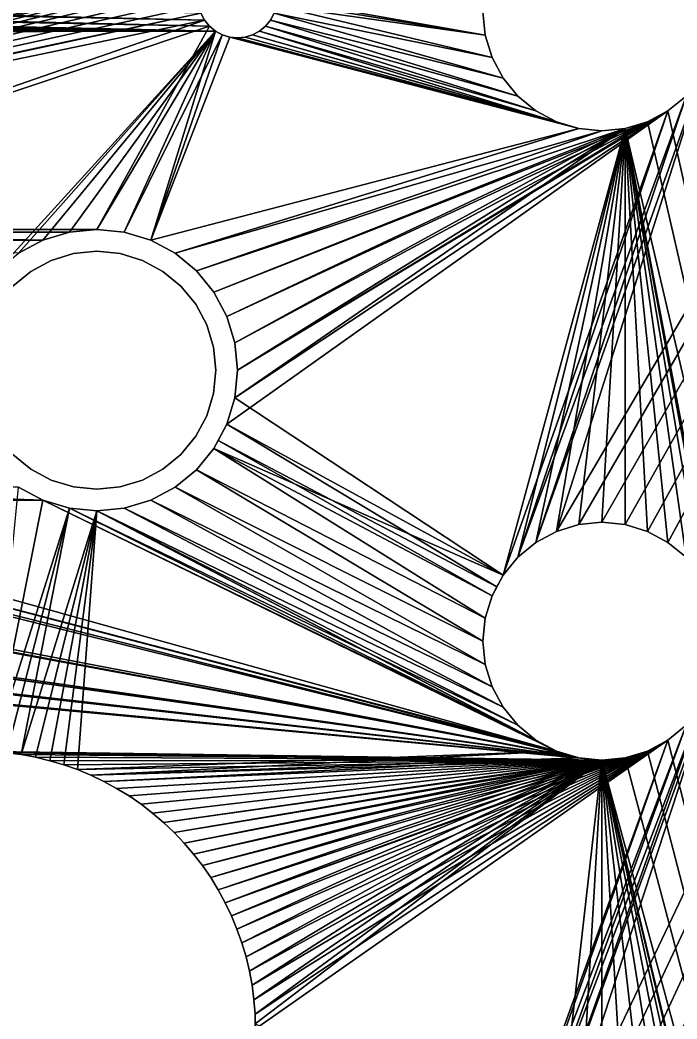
# Model space of a CAD drawing. Extents: x -0.1 to 0.1, y -0.1 to 0.1.
# Drawn here: x 0.04464 to 0.06121, y 0.01286 to 0.03806 of the extents above; entities that cross this region are included whole.
import ezdxf

# ---------------------------------------------------------------- set-up
doc = ezdxf.new("R2010")
doc.units = 0

msp = doc.modelspace()

# ---------------------------------------------------------------- linework, layer by layer
for points in [[(0.058165, 0.025163, -0.0005), (0.061808, 0.036599, -0.0005), (0.098219, 0.093353, -0.0005)], [(0.058728, 0.025333, -0.0005), (0.058165, 0.025163, -0.0005), (0.098219, 0.093353, -0.0005)], [(0.058165, 0.009288, -0.0005), (0.062085, 0.021243, -0.0005), (0.098219, 0.093353, -0.0005)], [(0.058728, 0.009458, -0.0005), (0.058165, 0.009288, -0.0005), (0.098219, 0.093353, -0.0005)], [(0.059313, 0.025391, -0.0005), (0.058728, 0.025333, -0.0005), (0.098219, 0.093353, -0.0005)], [(0.059313, 0.009516, -0.0005), (0.058728, 0.009458, -0.0005), (0.098219, 0.093353, -0.0005)], [(0.098219, 0.093353, -0.0005), (0.059899, -0.063567, -0.0005), (0.059313, -0.063509, -0.0005)], [(0.059899, 0.025333, -0.0005), (0.059313, 0.025391, -0.0005), (0.098219, 0.093353, -0.0005)], [(0.059899, 0.009458, -0.0005), (0.059313, 0.009516, -0.0005), (0.098219, 0.093353, -0.0005)], [(0.098219, 0.093353, -0.0005), (0.059313, -0.063509, -0.0005), (0.062256, -0.051219, -0.0005)], [(0.098219, 0.093353, -0.0005), (0.060461, -0.079612, -0.0005), (0.059899, -0.079442, -0.0005)], [(0.098219, 0.093353, -0.0005), (0.059899, -0.079442, -0.0005), (0.062256, -0.067094, -0.0005)], [(0.098219, 0.093353, -0.0005), (0.060461, -0.063737, -0.0005), (0.059899, -0.063567, -0.0005)], [(0.060461, 0.025163, -0.0005), (0.059899, 0.025333, -0.0005), (0.098219, 0.093353, -0.0005)], [(0.060461, 0.009288, -0.0005), (0.059899, 0.009458, -0.0005), (0.098219, 0.093353, -0.0005)], [(0.098219, 0.093353, -0.0005), (0.06098, -0.07989, -0.0005), (0.060461, -0.079612, -0.0005)], [(0.098219, 0.093353, -0.0005), (0.06098, -0.064015, -0.0005), (0.060461, -0.063737, -0.0005)], [(0.06098, 0.024885, -0.0005), (0.060461, 0.025163, -0.0005), (0.098219, 0.093353, -0.0005)], [(0.06098, 0.00901, -0.0005), (0.060461, 0.009288, -0.0005), (0.098219, 0.093353, -0.0005)], [(0.098219, 0.093353, -0.0005), (0.061435, -0.080263, -0.0005), (0.06098, -0.07989, -0.0005)], [(0.098219, 0.093353, -0.0005), (0.061435, -0.064388, -0.0005), (0.06098, -0.064015, -0.0005)], [(0.061435, 0.024512, -0.0005), (0.06098, 0.024885, -0.0005), (0.098219, 0.093353, -0.0005)], [(0.061435, 0.008637, -0.0005), (0.06098, 0.00901, -0.0005), (0.098219, 0.093353, -0.0005)], [(0.091502, -0.099766, 0.0005), (0.061435, 0.06472, 0.0005), (0.06098, 0.064346, 0.0005)], [(0.091502, -0.099766, 0.0005), (0.06098, 0.064346, 0.0005), (0.060461, 0.064069, 0.0005)], [(0.091502, -0.099766, 0.0005), (0.060461, 0.064069, 0.0005), (0.059899, 0.063899, 0.0005)], [(0.091502, -0.099766, 0.0005), (0.059899, 0.063899, 0.0005), (0.062256, 0.051551, 0.0005)], [(0.091502, -0.099766, 0.0005), (0.061435, 0.048845, 0.0005), (0.06098, 0.048471, 0.0005)], [(0.091502, -0.099766, 0.0005), (0.06098, 0.048471, 0.0005), (0.060461, 0.048194, 0.0005)], [(0.091502, -0.099766, 0.0005), (0.060461, 0.048194, 0.0005), (0.062256, 0.038851, 0.0005)], [(0.003572, 0.039447, -0.0005), (0.051075, 0.041616, -0.0005), (0.020669, 0.032117, -0.0005)], [(0.051075, 0.041616, -0.0005), (0.021232, 0.032288, -0.0005), (0.020669, 0.032117, -0.0005)], [(0.051075, 0.041616, -0.0005), (0.049928, 0.039597, -0.0005), (0.021232, 0.032288, -0.0005)], [(0.049928, 0.039597, -0.0005), (0.04974, 0.03954, -0.0005), (0.021232, 0.032288, -0.0005)], [(0.04974, 0.03954, -0.0005), (0.049567, 0.039447, -0.0005), (0.021232, 0.032288, -0.0005)], [(0.049567, 0.039447, -0.0005), (0.049416, 0.039323, -0.0005), (0.021232, 0.032288, -0.0005)], [(0.049416, 0.039323, -0.0005), (0.049291, 0.039171, -0.0005), (0.021232, 0.032288, -0.0005)], [(0.049291, 0.03806, 0.0005), (0.049199, 0.038233, 0.0005), (0.003848, 0.039171, 0.0005)], [(0.049291, 0.03806, 0.0005), (0.003848, 0.039171, 0.0005), (0.00394, 0.038999, 0.0005)], [(0.049291, 0.039171, -0.0005), (0.049199, 0.038999, -0.0005), (0.021232, 0.032288, -0.0005)], [(0.049416, 0.037909, 0.0005), (0.049291, 0.03806, 0.0005), (0.00394, 0.038999, 0.0005)], [(0.049416, 0.037909, 0.0005), (0.00394, 0.038999, 0.0005), (0.003997, 0.038811, 0.0005)], [(0.049199, 0.038999, -0.0005), (0.049142, 0.038811, -0.0005), (0.021232, 0.032288, -0.0005)], [(0.049567, 0.037784, 0.0005), (0.049416, 0.037909, 0.0005), (0.003997, 0.038811, 0.0005)], [(0.049567, 0.037784, 0.0005), (0.003997, 0.038811, 0.0005), (0.004017, 0.038616, 0.0005)], [(0.049567, 0.037784, 0.0005), (0.004017, 0.038616, 0.0005), (0.003997, 0.038421, 0.0005)], [(0.049142, 0.038811, -0.0005), (0.049123, 0.038616, -0.0005), (0.021232, 0.032288, -0.0005)], [(0.049123, 0.038616, -0.0005), (0.049142, 0.038421, -0.0005), (0.021232, 0.032288, -0.0005)], [(0.056371, 0.037681, 0.0005), (0.051123, 0.038616, 0.0005), (0.051103, 0.038421, 0.0005)], [(0.056371, 0.037681, 0.0005), (0.056313, 0.038266, 0.0005), (0.051123, 0.038616, 0.0005)], [(0.049567, 0.037784, 0.0005), (0.003997, 0.038421, 0.0005), (0.00394, 0.038233, 0.0005)], [(0.049142, 0.038421, -0.0005), (0.049199, 0.038233, -0.0005), (0.021232, 0.032288, -0.0005)], [(0.056542, 0.037118, 0.0005), (0.051103, 0.038421, 0.0005), (0.051046, 0.038233, 0.0005)], [(0.051046, 0.038233, -0.0005), (0.051103, 0.038421, -0.0005), (0.056542, 0.037118, -0.0005)], [(0.051103, 0.038421, -0.0005), (0.051114, 0.038532, -0.0005), (0.056371, 0.037681, -0.0005)], [(0.056542, 0.037118, 0.0005), (0.056371, 0.037681, 0.0005), (0.051103, 0.038421, 0.0005)], [(0.051103, 0.038421, -0.0005), (0.056371, 0.037681, -0.0005), (0.056542, 0.037118, -0.0005)], [(0.051114, 0.038532, -0.0005), (0.056313, 0.038266, -0.0005), (0.056371, 0.037681, -0.0005)], [(0.049567, 0.037784, 0.0005), (0.003848, 0.03806, 0.0005), (0.003724, 0.037909, 0.0005)], [(0.049567, 0.037784, 0.0005), (0.00394, 0.038233, 0.0005), (0.003848, 0.03806, 0.0005)], [(0.049199, 0.038233, -0.0005), (0.021817, 0.032345, -0.0005), (0.021232, 0.032288, -0.0005)], [(0.049199, 0.038233, -0.0005), (0.049291, 0.03806, -0.0005), (0.021817, 0.032345, -0.0005)], [(0.049291, 0.03806, -0.0005), (0.034075, 0.032778, -0.0005), (0.021817, 0.032345, -0.0005)], [(0.049291, 0.03806, -0.0005), (0.049416, 0.037909, -0.0005), (0.034075, 0.032778, -0.0005)], [(0.049199, 0.038233, -0.0005), (0.049199, 0.038233, 0.0005), (0.049291, 0.03806, 0.0005)], [(0.049199, 0.038233, -0.0005), (0.049291, 0.03806, 0.0005), (0.049291, 0.03806, -0.0005)], [(0.049291, 0.03806, -0.0005), (0.049291, 0.03806, 0.0005), (0.049416, 0.037909, 0.0005)], [(0.049291, 0.03806, -0.0005), (0.049416, 0.037909, 0.0005), (0.049416, 0.037909, -0.0005)], [(0.057192, 0.036145, 0.0005), (0.050954, 0.03806, 0.0005), (0.05083, 0.037909, 0.0005)], [(0.05083, 0.037909, -0.0005), (0.050954, 0.03806, -0.0005), (0.057192, 0.036145, -0.0005)], [(0.05083, 0.037909, 0.0005), (0.050954, 0.03806, 0.0005), (0.050954, 0.03806, -0.0005)], [(0.05083, 0.037909, 0.0005), (0.050954, 0.03806, -0.0005), (0.05083, 0.037909, -0.0005)], [(0.056819, 0.036599, 0.0005), (0.051046, 0.038233, 0.0005), (0.050954, 0.03806, 0.0005)], [(0.050954, 0.03806, -0.0005), (0.051046, 0.038233, -0.0005), (0.056819, 0.036599, -0.0005)], [(0.050954, 0.03806, 0.0005), (0.051046, 0.038233, 0.0005), (0.051046, 0.038233, -0.0005)], [(0.050954, 0.03806, 0.0005), (0.051046, 0.038233, -0.0005), (0.050954, 0.03806, -0.0005)], [(0.057192, 0.036145, 0.0005), (0.056819, 0.036599, 0.0005), (0.050954, 0.03806, 0.0005)], [(0.050954, 0.03806, -0.0005), (0.056819, 0.036599, -0.0005), (0.057192, 0.036145, -0.0005)], [(0.056819, 0.036599, 0.0005), (0.056542, 0.037118, 0.0005), (0.051046, 0.038233, 0.0005)], [(0.051046, 0.038233, -0.0005), (0.056542, 0.037118, -0.0005), (0.056819, 0.036599, -0.0005)], [(0.056313, 0.038266, -0.0005), (0.056313, 0.038266, 0.0005), (0.056371, 0.037681, 0.0005)], [(0.056313, 0.038266, -0.0005), (0.056371, 0.037681, 0.0005), (0.056371, 0.037681, -0.0005)], [(0.049567, 0.037784, 0.0005), (0.003724, 0.037909, 0.0005), (0.003572, 0.037784, 0.0005)], [(0.049416, 0.037909, -0.0005), (0.046575, 0.032778, -0.0005), (0.034075, 0.032778, -0.0005)], [(0.049416, 0.037909, -0.0005), (0.049567, 0.037784, -0.0005), (0.046575, 0.032778, -0.0005)], [(0.049416, 0.037909, 0.0005), (0.049567, 0.037784, 0.0005), (0.049567, 0.037784, -0.0005)], [(0.049416, 0.037909, 0.0005), (0.049567, 0.037784, -0.0005), (0.049416, 0.037909, -0.0005)], [(0.057647, 0.035771, 0.0005), (0.05083, 0.037909, 0.0005), (0.050678, 0.037784, 0.0005)], [(0.050678, 0.037784, -0.0005), (0.05083, 0.037909, -0.0005), (0.057647, 0.035771, -0.0005)], [(0.050678, 0.037784, 0.0005), (0.05083, 0.037909, 0.0005), (0.05083, 0.037909, -0.0005)], [(0.050678, 0.037784, 0.0005), (0.05083, 0.037909, -0.0005), (0.050678, 0.037784, -0.0005)], [(0.057647, 0.035771, 0.0005), (0.057192, 0.036145, 0.0005), (0.05083, 0.037909, 0.0005)], [(0.05083, 0.037909, -0.0005), (0.057192, 0.036145, -0.0005), (0.057647, 0.035771, -0.0005)], [(0.049567, 0.037784, 0.0005), (0.003572, 0.037784, 0.0005), (0.003399, 0.037692, 0.0005)], [(0.044065, 0.031738, 0.0005), (0.049567, 0.037784, 0.0005), (0.003399, 0.037692, 0.0005)], [(0.044065, 0.031738, 0.0005), (0.044603, 0.032179, 0.0005), (0.049567, 0.037784, 0.0005)], [(0.044603, 0.032179, 0.0005), (0.045217, 0.032507, 0.0005), (0.049567, 0.037784, 0.0005)], [(0.045217, 0.032507, 0.0005), (0.045883, 0.032709, 0.0005), (0.049567, 0.037784, 0.0005)], [(0.045883, 0.032709, 0.0005), (0.046575, 0.032778, 0.0005), (0.049567, 0.037784, 0.0005)], [(0.046575, 0.032778, 0.0005), (0.047268, 0.032709, 0.0005), (0.049567, 0.037784, 0.0005)], [(0.049567, 0.037784, -0.0005), (0.047268, 0.032709, -0.0005), (0.046575, 0.032778, -0.0005)], [(0.047268, 0.032709, 0.0005), (0.047934, 0.032507, 0.0005), (0.049567, 0.037784, 0.0005)], [(0.049567, 0.037784, -0.0005), (0.04974, 0.037692, -0.0005), (0.047268, 0.032709, -0.0005)], [(0.04974, 0.037692, -0.0005), (0.047934, 0.032507, -0.0005), (0.047268, 0.032709, -0.0005)], [(0.047934, 0.032507, 0.0005), (0.04974, 0.037692, 0.0005), (0.049567, 0.037784, 0.0005)], [(0.049928, 0.037635, 0.0005), (0.04974, 0.037692, 0.0005), (0.047934, 0.032507, 0.0005)], [(0.047934, 0.032507, -0.0005), (0.04974, 0.037692, -0.0005), (0.049928, 0.037635, -0.0005)], [(0.058728, 0.035324, 0.0005), (0.049928, 0.037635, 0.0005), (0.047934, 0.032507, 0.0005)], [(0.047934, 0.032507, -0.0005), (0.049928, 0.037635, -0.0005), (0.058728, 0.035324, -0.0005)], [(0.049567, 0.037784, 0.0005), (0.04974, 0.037692, 0.0005), (0.04974, 0.037692, -0.0005)], [(0.049567, 0.037784, 0.0005), (0.04974, 0.037692, -0.0005), (0.049567, 0.037784, -0.0005)], [(0.04974, 0.037692, 0.0005), (0.049928, 0.037635, 0.0005), (0.049928, 0.037635, -0.0005)], [(0.04974, 0.037692, 0.0005), (0.049928, 0.037635, -0.0005), (0.04974, 0.037692, -0.0005)], [(0.058728, 0.035324, 0.0005), (0.050123, 0.037616, 0.0005), (0.049928, 0.037635, 0.0005)], [(0.049928, 0.037635, -0.0005), (0.050123, 0.037616, -0.0005), (0.058728, 0.035324, -0.0005)], [(0.049928, 0.037635, 0.0005), (0.050123, 0.037616, 0.0005), (0.050123, 0.037616, -0.0005)], [(0.049928, 0.037635, 0.0005), (0.050123, 0.037616, -0.0005), (0.049928, 0.037635, -0.0005)], [(0.058728, 0.035324, 0.0005), (0.050318, 0.037635, 0.0005), (0.050123, 0.037616, 0.0005)], [(0.050123, 0.037616, -0.0005), (0.050318, 0.037635, -0.0005), (0.058728, 0.035324, -0.0005)], [(0.050123, 0.037616, 0.0005), (0.050318, 0.037635, 0.0005), (0.050318, 0.037635, -0.0005)], [(0.050123, 0.037616, 0.0005), (0.050318, 0.037635, -0.0005), (0.050123, 0.037616, -0.0005)], [(0.058728, 0.035324, 0.0005), (0.050505, 0.037692, 0.0005), (0.050318, 0.037635, 0.0005)], [(0.050318, 0.037635, -0.0005), (0.050505, 0.037692, -0.0005), (0.058728, 0.035324, -0.0005)], [(0.050318, 0.037635, 0.0005), (0.050505, 0.037692, 0.0005), (0.050505, 0.037692, -0.0005)], [(0.050318, 0.037635, 0.0005), (0.050505, 0.037692, -0.0005), (0.050318, 0.037635, -0.0005)], [(0.058165, 0.035494, 0.0005), (0.050678, 0.037784, 0.0005), (0.050505, 0.037692, 0.0005)], [(0.050505, 0.037692, -0.0005), (0.050678, 0.037784, -0.0005), (0.058165, 0.035494, -0.0005)], [(0.050505, 0.037692, 0.0005), (0.050678, 0.037784, 0.0005), (0.050678, 0.037784, -0.0005)], [(0.050505, 0.037692, 0.0005), (0.050678, 0.037784, -0.0005), (0.050505, 0.037692, -0.0005)], [(0.058728, 0.035324, 0.0005), (0.058165, 0.035494, 0.0005), (0.050505, 0.037692, 0.0005)], [(0.050505, 0.037692, -0.0005), (0.058165, 0.035494, -0.0005), (0.058728, 0.035324, -0.0005)], [(0.058165, 0.035494, 0.0005), (0.057647, 0.035771, 0.0005), (0.050678, 0.037784, 0.0005)], [(0.050678, 0.037784, -0.0005), (0.057647, 0.035771, -0.0005), (0.058165, 0.035494, -0.0005)], [(0.056371, 0.037681, -0.0005), (0.056371, 0.037681, 0.0005), (0.056542, 0.037118, 0.0005)], [(0.056371, 0.037681, -0.0005), (0.056542, 0.037118, 0.0005), (0.056542, 0.037118, -0.0005)], [(0.056542, 0.037118, -0.0005), (0.056542, 0.037118, 0.0005), (0.056819, 0.036599, 0.0005)], [(0.056542, 0.037118, -0.0005), (0.056819, 0.036599, 0.0005), (0.056819, 0.036599, -0.0005)], [(0.056819, 0.036599, -0.0005), (0.056819, 0.036599, 0.0005), (0.057192, 0.036145, 0.0005)], [(0.056819, 0.036599, -0.0005), (0.057192, 0.036145, 0.0005), (0.057192, 0.036145, -0.0005)], [(0.057647, 0.024885, -0.0005), (0.061435, 0.036145, -0.0005), (0.061808, 0.036599, -0.0005)], [(0.058165, 0.025163, -0.0005), (0.057647, 0.024885, -0.0005), (0.061808, 0.036599, -0.0005)], [(0.057192, 0.024512, -0.0005), (0.06098, 0.035771, -0.0005), (0.061435, 0.036145, -0.0005)], [(0.057647, 0.024885, -0.0005), (0.057192, 0.024512, -0.0005), (0.061435, 0.036145, -0.0005)], [(0.057192, 0.036145, 0.0005), (0.057647, 0.035771, 0.0005), (0.057647, 0.035771, -0.0005)], [(0.057192, 0.036145, 0.0005), (0.057647, 0.035771, -0.0005), (0.057192, 0.036145, -0.0005)], [(0.091502, -0.099766, 0.0005), (0.061435, 0.036145, 0.0005), (0.06098, 0.035771, 0.0005)], [(0.06098, 0.035771, 0.0005), (0.061435, 0.036145, 0.0005), (0.061435, 0.036145, -0.0005)], [(0.06098, 0.035771, 0.0005), (0.061435, 0.036145, -0.0005), (0.06098, 0.035771, -0.0005)], [(0.049855, 0.027869, -0.0005), (0.050057, 0.028535, -0.0005), (0.06098, 0.035771, -0.0005)], [(0.056819, 0.024058, -0.0005), (0.049855, 0.027869, -0.0005), (0.06098, 0.035771, -0.0005)], [(0.050057, 0.028535, -0.0005), (0.050125, 0.029228, -0.0005), (0.06098, 0.035771, -0.0005)], [(0.050125, 0.029228, -0.0005), (0.060461, 0.035494, -0.0005), (0.06098, 0.035771, -0.0005)], [(0.057192, 0.024512, -0.0005), (0.056819, 0.024058, -0.0005), (0.06098, 0.035771, -0.0005)], [(0.057647, 0.035771, 0.0005), (0.058165, 0.035494, 0.0005), (0.058165, 0.035494, -0.0005)], [(0.057647, 0.035771, 0.0005), (0.058165, 0.035494, -0.0005), (0.057647, 0.035771, -0.0005)], [(0.091502, -0.099766, 0.0005), (0.06098, 0.035771, 0.0005), (0.060461, 0.035494, 0.0005)], [(0.060461, 0.035494, 0.0005), (0.06098, 0.035771, 0.0005), (0.06098, 0.035771, -0.0005)], [(0.060461, 0.035494, 0.0005), (0.06098, 0.035771, -0.0005), (0.060461, 0.035494, -0.0005)], [(0.058728, 0.035324, 0.0005), (0.047934, 0.032507, 0.0005), (0.048548, 0.032179, 0.0005)], [(0.048548, 0.032179, -0.0005), (0.047934, 0.032507, -0.0005), (0.058728, 0.035324, -0.0005)], [(0.059313, 0.035266, 0.0005), (0.058728, 0.035324, 0.0005), (0.048548, 0.032179, 0.0005)], [(0.048548, 0.032179, -0.0005), (0.058728, 0.035324, -0.0005), (0.059313, 0.035266, -0.0005)], [(0.059899, 0.035324, 0.0005), (0.059313, 0.035266, 0.0005), (0.049086, 0.031738, 0.0005)], [(0.059899, 0.035324, 0.0005), (0.049086, 0.031738, 0.0005), (0.049527, 0.0312, 0.0005)], [(0.049086, 0.031738, -0.0005), (0.059313, 0.035266, -0.0005), (0.059899, 0.035324, -0.0005)], [(0.049527, 0.0312, -0.0005), (0.049086, 0.031738, -0.0005), (0.059899, 0.035324, -0.0005)], [(0.049527, 0.0312, -0.0005), (0.059899, 0.035324, -0.0005), (0.060461, 0.035494, -0.0005)], [(0.049855, 0.030586, -0.0005), (0.049527, 0.0312, -0.0005), (0.060461, 0.035494, -0.0005)], [(0.059899, 0.035324, 0.0005), (0.049527, 0.0312, 0.0005), (0.049855, 0.030586, 0.0005)], [(0.050057, 0.02992, -0.0005), (0.049855, 0.030586, -0.0005), (0.060461, 0.035494, -0.0005)], [(0.059899, 0.035324, 0.0005), (0.049855, 0.030586, 0.0005), (0.050057, 0.02992, 0.0005)], [(0.050125, 0.029228, -0.0005), (0.050057, 0.02992, -0.0005), (0.060461, 0.035494, -0.0005)], [(0.059899, 0.035324, 0.0005), (0.050057, 0.02992, 0.0005), (0.050125, 0.029228, 0.0005)], [(0.059899, 0.035324, 0.0005), (0.050125, 0.029228, 0.0005), (0.050057, 0.028535, 0.0005)], [(0.059899, 0.035324, 0.0005), (0.050057, 0.028535, 0.0005), (0.056819, 0.024058, 0.0005)], [(0.059899, 0.035324, 0.0005), (0.056819, 0.024058, 0.0005), (0.057192, 0.024512, 0.0005)], [(0.059899, 0.035324, 0.0005), (0.057192, 0.024512, 0.0005), (0.057647, 0.024885, 0.0005)], [(0.059899, 0.035324, 0.0005), (0.057647, 0.024885, 0.0005), (0.058165, 0.025163, 0.0005)], [(0.058165, 0.035494, 0.0005), (0.058728, 0.035324, 0.0005), (0.058728, 0.035324, -0.0005)], [(0.058165, 0.035494, 0.0005), (0.058728, 0.035324, -0.0005), (0.058165, 0.035494, -0.0005)], [(0.059899, 0.035324, 0.0005), (0.058165, 0.025163, 0.0005), (0.058728, 0.025333, 0.0005)], [(0.059899, 0.035324, 0.0005), (0.058728, 0.025333, 0.0005), (0.059313, 0.025391, 0.0005)], [(0.058728, 0.035324, 0.0005), (0.059313, 0.035266, 0.0005), (0.059313, 0.035266, -0.0005)], [(0.058728, 0.035324, 0.0005), (0.059313, 0.035266, -0.0005), (0.058728, 0.035324, -0.0005)], [(0.059899, 0.035324, 0.0005), (0.059313, 0.025391, 0.0005), (0.059899, 0.025333, 0.0005)], [(0.059313, 0.035266, 0.0005), (0.059899, 0.035324, 0.0005), (0.059899, 0.035324, -0.0005)], [(0.059313, 0.035266, 0.0005), (0.059899, 0.035324, -0.0005), (0.059313, 0.035266, -0.0005)], [(0.091502, -0.099766, 0.0005), (0.060461, 0.035494, 0.0005), (0.059899, 0.035324, 0.0005)], [(0.059899, 0.035324, 0.0005), (0.060461, 0.035494, 0.0005), (0.060461, 0.035494, -0.0005)], [(0.059899, 0.035324, 0.0005), (0.060461, 0.035494, -0.0005), (0.059899, 0.035324, -0.0005)], [(0.059899, 0.035324, 0.0005), (0.059899, 0.025333, 0.0005), (0.060461, 0.025163, 0.0005)], [(0.059899, 0.035324, 0.0005), (0.060461, 0.025163, 0.0005), (0.06098, 0.024885, 0.0005)], [(0.059899, 0.035324, 0.0005), (0.06098, 0.024885, 0.0005), (0.061435, 0.024512, 0.0005)], [(0.059899, 0.035324, 0.0005), (0.061435, 0.024512, 0.0005), (0.061808, 0.024058, 0.0005)], [(0.059899, 0.035324, 0.0005), (0.061808, 0.024058, 0.0005), (0.062085, 0.023539, 0.0005)], [(0.059899, 0.035324, 0.0005), (0.062085, 0.023539, 0.0005), (0.062256, 0.022976, 0.0005)], [(0.091502, -0.099766, 0.0005), (0.059899, 0.035324, 0.0005), (0.062256, 0.022976, 0.0005)], [(0.059313, 0.035266, 0.0005), (0.048548, 0.032179, 0.0005), (0.049086, 0.031738, 0.0005)], [(0.049086, 0.031738, -0.0005), (0.048548, 0.032179, -0.0005), (0.059313, 0.035266, -0.0005)], [(0.045883, 0.032709, -0.0005), (0.034768, 0.032709, -0.0005), (0.034075, 0.032778, -0.0005)], [(0.046575, 0.032778, -0.0005), (0.045883, 0.032709, -0.0005), (0.034075, 0.032778, -0.0005)], [(0.046575, 0.032778, -0.0005), (0.046575, 0.032778, 0.0005), (0.045883, 0.032709, 0.0005)], [(0.046575, 0.032778, -0.0005), (0.045883, 0.032709, 0.0005), (0.045883, 0.032709, -0.0005)], [(0.047268, 0.032709, -0.0005), (0.047268, 0.032709, 0.0005), (0.046575, 0.032778, 0.0005)], [(0.047268, 0.032709, -0.0005), (0.046575, 0.032778, 0.0005), (0.046575, 0.032778, -0.0005)], [(0.045217, 0.032507, -0.0005), (0.035434, 0.032507, -0.0005), (0.034768, 0.032709, -0.0005)], [(0.045883, 0.032709, -0.0005), (0.045217, 0.032507, -0.0005), (0.034768, 0.032709, -0.0005)], [(0.045883, 0.032709, -0.0005), (0.045883, 0.032709, 0.0005), (0.045217, 0.032507, 0.0005)], [(0.045883, 0.032709, -0.0005), (0.045217, 0.032507, 0.0005), (0.045217, 0.032507, -0.0005)], [(0.047934, 0.032507, -0.0005), (0.047934, 0.032507, 0.0005), (0.047268, 0.032709, 0.0005)], [(0.047934, 0.032507, -0.0005), (0.047268, 0.032709, 0.0005), (0.047268, 0.032709, -0.0005)], [(0.045217, 0.032507, -0.0005), (0.044603, 0.032179, -0.0005), (0.035434, 0.032507, -0.0005)], [(0.045217, 0.032507, -0.0005), (0.045217, 0.032507, 0.0005), (0.044603, 0.032179, 0.0005)], [(0.045217, 0.032507, -0.0005), (0.044603, 0.032179, 0.0005), (0.044603, 0.032179, -0.0005)], [(0.048548, 0.032179, -0.0005), (0.048548, 0.032179, 0.0005), (0.047934, 0.032507, 0.0005)], [(0.048548, 0.032179, -0.0005), (0.047934, 0.032507, 0.0005), (0.047934, 0.032507, -0.0005)], [(0.04599, 0.03217, -0.0005), (0.04599, 0.03217, 0.0005), (0.045427, 0.031999, 0.0005)], [(0.04599, 0.03217, -0.0005), (0.045427, 0.031999, 0.0005), (0.045427, 0.031999, -0.0005)], [(0.046575, 0.032228, -0.0005), (0.046575, 0.032228, 0.0005), (0.04599, 0.03217, 0.0005)], [(0.046575, 0.032228, -0.0005), (0.04599, 0.03217, 0.0005), (0.04599, 0.03217, -0.0005)], [(0.047161, 0.03217, -0.0005), (0.047161, 0.03217, 0.0005), (0.046575, 0.032228, 0.0005)], [(0.047161, 0.03217, -0.0005), (0.046575, 0.032228, 0.0005), (0.046575, 0.032228, -0.0005)], [(0.047723, 0.031999, -0.0005), (0.047723, 0.031999, 0.0005), (0.047161, 0.03217, 0.0005)], [(0.047723, 0.031999, -0.0005), (0.047161, 0.03217, 0.0005), (0.047161, 0.03217, -0.0005)], [(0.049086, 0.031738, -0.0005), (0.049086, 0.031738, 0.0005), (0.048548, 0.032179, 0.0005)], [(0.049086, 0.031738, -0.0005), (0.048548, 0.032179, 0.0005), (0.048548, 0.032179, -0.0005)], [(0.045427, 0.031999, -0.0005), (0.045427, 0.031999, 0.0005), (0.044909, 0.031722, 0.0005)], [(0.045427, 0.031999, -0.0005), (0.044909, 0.031722, 0.0005), (0.044909, 0.031722, -0.0005)], [(0.048242, 0.031722, -0.0005), (0.048242, 0.031722, 0.0005), (0.047723, 0.031999, 0.0005)], [(0.048242, 0.031722, -0.0005), (0.047723, 0.031999, 0.0005), (0.047723, 0.031999, -0.0005)], [(0.044909, 0.031722, -0.0005), (0.044909, 0.031722, 0.0005), (0.044454, 0.031349, 0.0005)], [(0.044909, 0.031722, -0.0005), (0.044454, 0.031349, 0.0005), (0.044454, 0.031349, -0.0005)], [(0.048697, 0.031349, -0.0005), (0.048697, 0.031349, 0.0005), (0.048242, 0.031722, 0.0005)], [(0.048697, 0.031349, -0.0005), (0.048242, 0.031722, 0.0005), (0.048242, 0.031722, -0.0005)], [(0.049527, 0.0312, 0.0005), (0.049086, 0.031738, 0.0005), (0.049086, 0.031738, -0.0005)], [(0.049527, 0.0312, 0.0005), (0.049086, 0.031738, -0.0005), (0.049527, 0.0312, -0.0005)], [(0.04907, 0.030894, 0.0005), (0.048697, 0.031349, 0.0005), (0.048697, 0.031349, -0.0005)], [(0.04907, 0.030894, 0.0005), (0.048697, 0.031349, -0.0005), (0.04907, 0.030894, -0.0005)], [(0.049855, 0.030586, 0.0005), (0.049527, 0.0312, 0.0005), (0.049527, 0.0312, -0.0005)], [(0.049855, 0.030586, 0.0005), (0.049527, 0.0312, -0.0005), (0.049855, 0.030586, -0.0005)], [(0.049347, 0.030376, 0.0005), (0.04907, 0.030894, 0.0005), (0.04907, 0.030894, -0.0005)], [(0.049347, 0.030376, 0.0005), (0.04907, 0.030894, -0.0005), (0.049347, 0.030376, -0.0005)], [(0.050057, 0.02992, 0.0005), (0.049855, 0.030586, 0.0005), (0.049855, 0.030586, -0.0005)], [(0.050057, 0.02992, 0.0005), (0.049855, 0.030586, -0.0005), (0.050057, 0.02992, -0.0005)], [(0.049518, 0.029813, 0.0005), (0.049347, 0.030376, 0.0005), (0.049347, 0.030376, -0.0005)], [(0.049518, 0.029813, 0.0005), (0.049347, 0.030376, -0.0005), (0.049518, 0.029813, -0.0005)], [(0.049575, 0.029228, 0.0005), (0.049518, 0.029813, 0.0005), (0.049518, 0.029813, -0.0005)], [(0.049575, 0.029228, 0.0005), (0.049518, 0.029813, -0.0005), (0.049575, 0.029228, -0.0005)], [(0.050125, 0.029228, 0.0005), (0.050057, 0.02992, 0.0005), (0.050057, 0.02992, -0.0005)], [(0.050125, 0.029228, 0.0005), (0.050057, 0.02992, -0.0005), (0.050125, 0.029228, -0.0005)], [(0.049518, 0.028642, 0.0005), (0.049575, 0.029228, 0.0005), (0.049575, 0.029228, -0.0005)], [(0.049518, 0.028642, 0.0005), (0.049575, 0.029228, -0.0005), (0.049518, 0.028642, -0.0005)], [(0.050057, 0.028535, 0.0005), (0.050125, 0.029228, 0.0005), (0.050125, 0.029228, -0.0005)], [(0.050057, 0.028535, 0.0005), (0.050125, 0.029228, -0.0005), (0.050057, 0.028535, -0.0005)], [(0.049347, 0.028079, 0.0005), (0.049518, 0.028642, 0.0005), (0.049518, 0.028642, -0.0005)], [(0.049347, 0.028079, 0.0005), (0.049518, 0.028642, -0.0005), (0.049347, 0.028079, -0.0005)], [(0.050057, 0.028535, 0.0005), (0.049855, 0.027869, 0.0005), (0.056819, 0.024058, 0.0005)], [(0.049855, 0.027869, 0.0005), (0.050057, 0.028535, 0.0005), (0.050057, 0.028535, -0.0005)], [(0.049855, 0.027869, 0.0005), (0.050057, 0.028535, -0.0005), (0.049855, 0.027869, -0.0005)], [(0.04907, 0.027561, 0.0005), (0.049347, 0.028079, 0.0005), (0.049347, 0.028079, -0.0005)], [(0.04907, 0.027561, 0.0005), (0.049347, 0.028079, -0.0005), (0.04907, 0.027561, -0.0005)], [(0.056819, 0.024058, 0.0005), (0.049855, 0.027869, 0.0005), (0.049527, 0.027255, 0.0005)], [(0.049527, 0.027255, -0.0005), (0.049527, 0.027255, 0.0005), (0.049855, 0.027869, 0.0005)], [(0.049855, 0.027869, 0.0005), (0.049632, 0.027452, -0.0005), (0.049527, 0.027255, -0.0005)], [(0.056663, 0.023766, -0.0005), (0.049632, 0.027452, -0.0005), (0.049855, 0.027869, -0.0005)], [(0.049855, 0.027869, 0.0005), (0.049855, 0.027869, -0.0005), (0.049632, 0.027452, -0.0005)], [(0.056819, 0.024058, -0.0005), (0.056663, 0.023766, -0.0005), (0.049855, 0.027869, -0.0005)], [(0.048697, 0.027106, 0.0005), (0.04907, 0.027561, 0.0005), (0.04907, 0.027561, -0.0005)], [(0.048697, 0.027106, 0.0005), (0.04907, 0.027561, -0.0005), (0.048697, 0.027106, -0.0005)], [(0.056371, 0.022976, 0.0005), (0.049527, 0.027255, 0.0005), (0.049086, 0.026717, 0.0005)], [(0.049086, 0.026717, -0.0005), (0.049527, 0.027255, -0.0005), (0.056371, 0.022976, -0.0005)], [(0.049086, 0.026717, 0.0005), (0.049527, 0.027255, 0.0005), (0.049527, 0.027255, -0.0005)], [(0.049086, 0.026717, 0.0005), (0.049527, 0.027255, -0.0005), (0.049086, 0.026717, -0.0005)], [(0.049632, 0.027452, -0.0005), (0.056542, 0.023539, -0.0005), (0.049527, 0.027255, -0.0005)], [(0.056371, 0.022976, 0.0005), (0.056542, 0.023539, 0.0005), (0.049527, 0.027255, 0.0005)], [(0.056819, 0.024058, 0.0005), (0.049527, 0.027255, 0.0005), (0.056542, 0.023539, 0.0005)], [(0.049527, 0.027255, -0.0005), (0.056542, 0.023539, -0.0005), (0.056371, 0.022976, -0.0005)], [(0.049632, 0.027452, -0.0005), (0.056663, 0.023766, -0.0005), (0.056542, 0.023539, -0.0005)], [(0.044454, 0.027106, 0.0005), (0.044909, 0.026733, 0.0005), (0.044909, 0.026733, -0.0005)], [(0.044454, 0.027106, 0.0005), (0.044909, 0.026733, -0.0005), (0.044454, 0.027106, -0.0005)], [(0.048242, 0.026733, 0.0005), (0.048697, 0.027106, 0.0005), (0.048697, 0.027106, -0.0005)], [(0.048242, 0.026733, 0.0005), (0.048697, 0.027106, -0.0005), (0.048242, 0.026733, -0.0005)], [(0.044909, 0.026733, 0.0005), (0.045427, 0.026456, 0.0005), (0.045427, 0.026456, -0.0005)], [(0.044909, 0.026733, 0.0005), (0.045427, 0.026456, -0.0005), (0.044909, 0.026733, -0.0005)], [(0.047723, 0.026456, 0.0005), (0.048242, 0.026733, 0.0005), (0.048242, 0.026733, -0.0005)], [(0.047723, 0.026456, 0.0005), (0.048242, 0.026733, -0.0005), (0.047723, 0.026456, -0.0005)], [(0.056313, 0.022391, 0.0005), (0.049086, 0.026717, 0.0005), (0.048548, 0.026276, 0.0005)], [(0.048548, 0.026276, -0.0005), (0.049086, 0.026717, -0.0005), (0.056313, 0.022391, -0.0005)], [(0.048548, 0.026276, 0.0005), (0.049086, 0.026717, 0.0005), (0.049086, 0.026717, -0.0005)], [(0.048548, 0.026276, 0.0005), (0.049086, 0.026717, -0.0005), (0.048548, 0.026276, -0.0005)], [(0.056313, 0.022391, 0.0005), (0.056371, 0.022976, 0.0005), (0.049086, 0.026717, 0.0005)], [(0.049086, 0.026717, -0.0005), (0.056371, 0.022976, -0.0005), (0.056313, 0.022391, -0.0005)], [(0.058728, 0.019449, 0.0005), (-0.015175, 0.026403, 0.0005), (-0.01576, 0.026345, 0.0005)], [(0.059313, 0.019391, 0.0005), (0.058728, 0.019449, 0.0005), (-0.01576, 0.026345, 0.0005)], [(0.043942, 0.019606, 0.0005), (0.059313, 0.019391, 0.0005), (-0.01576, 0.026345, 0.0005)], [(0.058728, 0.019449, 0.0005), (-0.003819, 0.026403, 0.0005), (-0.015175, 0.026403, 0.0005)], [(0.058728, 0.019449, 0.0005), (-0.003234, 0.026345, 0.0005), (-0.003819, 0.026403, 0.0005)], [(0.058728, 0.019449, 0.0005), (-0.002649, 0.026403, 0.0005), (-0.003234, 0.026345, 0.0005)], [(0.058728, 0.019449, 0.0005), (0.008696, 0.026403, 0.0005), (-0.002649, 0.026403, 0.0005)], [(0.058728, 0.019449, 0.0005), (0.009281, 0.026345, 0.0005), (0.008696, 0.026403, 0.0005)], [(0.058728, 0.019449, 0.0005), (0.009867, 0.026403, 0.0005), (0.009281, 0.026345, 0.0005)], [(0.058728, 0.019449, 0.0005), (0.021232, 0.026403, 0.0005), (0.009867, 0.026403, 0.0005)], [(0.058728, 0.019449, 0.0005), (0.021817, 0.026345, 0.0005), (0.021232, 0.026403, 0.0005)], [(0.058728, 0.019449, 0.0005), (0.022402, 0.026403, 0.0005), (0.021817, 0.026345, 0.0005)], [(0.058728, 0.019449, 0.0005), (0.033383, 0.025746, 0.0005), (0.022402, 0.026403, 0.0005)], [(0.045217, 0.025948, 0.0005), (0.036048, 0.026276, 0.0005), (0.035434, 0.025948, 0.0005)], [(0.045217, 0.025948, 0.0005), (0.044603, 0.026276, 0.0005), (0.036048, 0.026276, 0.0005)], [(0.044603, 0.026276, -0.0005), (0.045217, 0.025948, -0.0005), (0.043942, 0.019606, -0.0005)], [(0.044603, 0.026276, 0.0005), (0.045217, 0.025948, 0.0005), (0.045217, 0.025948, -0.0005)], [(0.044603, 0.026276, 0.0005), (0.045217, 0.025948, -0.0005), (0.044603, 0.026276, -0.0005)], [(0.045427, 0.026456, 0.0005), (0.04599, 0.026285, 0.0005), (0.04599, 0.026285, -0.0005)], [(0.045427, 0.026456, 0.0005), (0.04599, 0.026285, -0.0005), (0.045427, 0.026456, -0.0005)], [(0.04599, 0.026285, 0.0005), (0.046575, 0.026228, 0.0005), (0.046575, 0.026228, -0.0005)], [(0.04599, 0.026285, 0.0005), (0.046575, 0.026228, -0.0005), (0.04599, 0.026285, -0.0005)], [(0.046575, 0.026228, 0.0005), (0.047161, 0.026285, 0.0005), (0.047161, 0.026285, -0.0005)], [(0.046575, 0.026228, 0.0005), (0.047161, 0.026285, -0.0005), (0.046575, 0.026228, -0.0005)], [(0.047161, 0.026285, 0.0005), (0.047723, 0.026456, 0.0005), (0.047723, 0.026456, -0.0005)], [(0.047161, 0.026285, 0.0005), (0.047723, 0.026456, -0.0005), (0.047161, 0.026285, -0.0005)], [(0.056371, 0.021806, 0.0005), (0.048548, 0.026276, 0.0005), (0.047934, 0.025948, 0.0005)], [(0.047934, 0.025948, -0.0005), (0.048548, 0.026276, -0.0005), (0.056371, 0.021806, -0.0005)], [(0.047934, 0.025948, 0.0005), (0.048548, 0.026276, 0.0005), (0.048548, 0.026276, -0.0005)], [(0.047934, 0.025948, 0.0005), (0.048548, 0.026276, -0.0005), (0.047934, 0.025948, -0.0005)], [(0.056371, 0.021806, 0.0005), (0.056313, 0.022391, 0.0005), (0.048548, 0.026276, 0.0005)], [(0.048548, 0.026276, -0.0005), (0.056313, 0.022391, -0.0005), (0.056371, 0.021806, -0.0005)], [(0.058728, 0.019449, 0.0005), (0.034075, 0.025678, 0.0005), (0.033383, 0.025746, 0.0005)], [(0.058728, 0.019449, 0.0005), (0.034768, 0.025746, 0.0005), (0.034075, 0.025678, 0.0005)], [(0.058165, 0.019619, 0.0005), (0.035434, 0.025948, 0.0005), (0.034768, 0.025746, 0.0005)], [(0.058728, 0.019449, 0.0005), (0.058165, 0.019619, 0.0005), (0.034768, 0.025746, 0.0005)], [(0.058165, 0.019619, 0.0005), (0.045217, 0.025948, 0.0005), (0.035434, 0.025948, 0.0005)], [(0.045217, 0.025948, -0.0005), (0.045883, 0.025746, -0.0005), (0.043942, 0.019606, -0.0005)], [(0.045883, 0.025746, -0.0005), (0.044307, 0.019578, -0.0005), (0.043942, 0.019606, -0.0005)], [(0.045883, 0.025746, -0.0005), (0.04467, 0.01953, -0.0005), (0.044307, 0.019578, -0.0005)], [(0.04467, 0.01953, -0.0005), (0.045883, 0.025746, -0.0005), (0.046575, 0.025678, -0.0005)], [(0.057647, 0.019896, 0.0005), (0.045883, 0.025746, 0.0005), (0.045217, 0.025948, 0.0005)], [(0.058165, 0.019619, 0.0005), (0.057647, 0.019896, 0.0005), (0.045217, 0.025948, 0.0005)], [(0.045217, 0.025948, 0.0005), (0.045883, 0.025746, 0.0005), (0.045883, 0.025746, -0.0005)], [(0.045217, 0.025948, 0.0005), (0.045883, 0.025746, -0.0005), (0.045217, 0.025948, -0.0005)], [(0.057192, 0.02027, 0.0005), (0.046575, 0.025678, 0.0005), (0.045883, 0.025746, 0.0005)], [(0.057647, 0.019896, 0.0005), (0.057192, 0.02027, 0.0005), (0.045883, 0.025746, 0.0005)], [(0.045883, 0.025746, 0.0005), (0.046575, 0.025678, 0.0005), (0.046575, 0.025678, -0.0005)], [(0.045883, 0.025746, 0.0005), (0.046575, 0.025678, -0.0005), (0.045883, 0.025746, -0.0005)], [(0.056819, 0.020724, 0.0005), (0.047268, 0.025746, 0.0005), (0.046575, 0.025678, 0.0005)], [(0.046575, 0.025678, -0.0005), (0.047268, 0.025746, -0.0005), (0.056819, 0.020724, -0.0005)], [(0.046575, 0.025678, 0.0005), (0.047268, 0.025746, 0.0005), (0.047268, 0.025746, -0.0005)], [(0.046575, 0.025678, 0.0005), (0.047268, 0.025746, -0.0005), (0.046575, 0.025678, -0.0005)], [(0.056542, 0.021243, 0.0005), (0.047934, 0.025948, 0.0005), (0.047268, 0.025746, 0.0005)], [(0.047268, 0.025746, -0.0005), (0.047934, 0.025948, -0.0005), (0.056542, 0.021243, -0.0005)], [(0.047268, 0.025746, 0.0005), (0.047934, 0.025948, 0.0005), (0.047934, 0.025948, -0.0005)], [(0.047268, 0.025746, 0.0005), (0.047934, 0.025948, -0.0005), (0.047268, 0.025746, -0.0005)], [(0.056819, 0.020724, 0.0005), (0.056542, 0.021243, 0.0005), (0.047268, 0.025746, 0.0005)], [(0.047268, 0.025746, -0.0005), (0.056542, 0.021243, -0.0005), (0.056819, 0.020724, -0.0005)], [(0.056542, 0.021243, 0.0005), (0.056371, 0.021806, 0.0005), (0.047934, 0.025948, 0.0005)], [(0.047934, 0.025948, -0.0005), (0.056371, 0.021806, -0.0005), (0.056542, 0.021243, -0.0005)], [(0.045031, 0.019463, -0.0005), (0.04467, 0.01953, -0.0005), (0.046575, 0.025678, -0.0005)], [(0.045387, 0.019377, -0.0005), (0.045031, 0.019463, -0.0005), (0.046575, 0.025678, -0.0005)], [(0.045739, 0.019273, -0.0005), (0.045387, 0.019377, -0.0005), (0.046575, 0.025678, -0.0005)], [(0.046084, 0.019151, -0.0005), (0.045739, 0.019273, -0.0005), (0.046575, 0.025678, -0.0005)], [(0.046084, 0.019151, -0.0005), (0.046575, 0.025678, -0.0005), (0.058165, 0.019619, -0.0005)], [(0.057192, 0.02027, 0.0005), (0.056819, 0.020724, 0.0005), (0.046575, 0.025678, 0.0005)], [(0.046575, 0.025678, -0.0005), (0.056819, 0.020724, -0.0005), (0.057192, 0.02027, -0.0005)], [(0.046575, 0.025678, -0.0005), (0.057192, 0.02027, -0.0005), (0.057647, 0.019896, -0.0005)], [(0.046575, 0.025678, -0.0005), (0.057647, 0.019896, -0.0005), (0.058165, 0.019619, -0.0005)], [(0.058728, 0.025333, -0.0005), (0.058728, 0.025333, 0.0005), (0.058165, 0.025163, 0.0005)], [(0.058728, 0.025333, -0.0005), (0.058165, 0.025163, 0.0005), (0.058165, 0.025163, -0.0005)], [(0.059313, 0.025391, -0.0005), (0.059313, 0.025391, 0.0005), (0.058728, 0.025333, 0.0005)], [(0.059313, 0.025391, -0.0005), (0.058728, 0.025333, 0.0005), (0.058728, 0.025333, -0.0005)], [(0.059899, 0.025333, -0.0005), (0.059899, 0.025333, 0.0005), (0.059313, 0.025391, 0.0005)], [(0.059899, 0.025333, -0.0005), (0.059313, 0.025391, 0.0005), (0.059313, 0.025391, -0.0005)], [(0.060461, 0.025163, -0.0005), (0.060461, 0.025163, 0.0005), (0.059899, 0.025333, 0.0005)], [(0.060461, 0.025163, -0.0005), (0.059899, 0.025333, 0.0005), (0.059899, 0.025333, -0.0005)], [(0.058165, 0.025163, -0.0005), (0.058165, 0.025163, 0.0005), (0.057647, 0.024885, 0.0005)], [(0.058165, 0.025163, -0.0005), (0.057647, 0.024885, 0.0005), (0.057647, 0.024885, -0.0005)], [(0.06098, 0.024885, -0.0005), (0.06098, 0.024885, 0.0005), (0.060461, 0.025163, 0.0005)], [(0.06098, 0.024885, -0.0005), (0.060461, 0.025163, 0.0005), (0.060461, 0.025163, -0.0005)], [(0.057647, 0.024885, -0.0005), (0.057647, 0.024885, 0.0005), (0.057192, 0.024512, 0.0005)], [(0.057647, 0.024885, -0.0005), (0.057192, 0.024512, 0.0005), (0.057192, 0.024512, -0.0005)], [(0.061435, 0.024512, -0.0005), (0.061435, 0.024512, 0.0005), (0.06098, 0.024885, 0.0005)], [(0.061435, 0.024512, -0.0005), (0.06098, 0.024885, 0.0005), (0.06098, 0.024885, -0.0005)], [(0.057192, 0.024512, -0.0005), (0.057192, 0.024512, 0.0005), (0.056819, 0.024058, 0.0005)], [(0.057192, 0.024512, -0.0005), (0.056819, 0.024058, 0.0005), (0.056819, 0.024058, -0.0005)], [(0.056819, 0.024058, 0.0005), (0.056542, 0.023539, 0.0005), (0.056542, 0.023539, -0.0005)], [(0.056819, 0.024058, 0.0005), (0.056542, 0.023539, -0.0005), (0.056663, 0.023766, -0.0005)], [(0.056663, 0.023766, -0.0005), (0.056819, 0.024058, -0.0005), (0.056819, 0.024058, 0.0005)], [(0.056542, 0.023539, -0.0005), (0.056542, 0.023539, 0.0005), (0.056371, 0.022976, 0.0005)], [(0.056542, 0.023539, -0.0005), (0.056371, 0.022976, 0.0005), (0.056371, 0.022976, -0.0005)], [(0.056371, 0.022976, -0.0005), (0.056371, 0.022976, 0.0005), (0.056313, 0.022391, 0.0005)], [(0.056371, 0.022976, -0.0005), (0.056313, 0.022391, 0.0005), (0.056313, 0.022391, -0.0005)], [(0.056313, 0.022391, -0.0005), (0.056313, 0.022391, 0.0005), (0.056371, 0.021806, 0.0005)], [(0.056313, 0.022391, -0.0005), (0.056371, 0.021806, 0.0005), (0.056371, 0.021806, -0.0005)], [(0.056371, 0.021806, -0.0005), (0.056371, 0.021806, 0.0005), (0.056542, 0.021243, 0.0005)], [(0.056371, 0.021806, -0.0005), (0.056542, 0.021243, 0.0005), (0.056542, 0.021243, -0.0005)], [(0.056542, 0.021243, -0.0005), (0.056542, 0.021243, 0.0005), (0.056819, 0.020724, 0.0005)], [(0.056542, 0.021243, -0.0005), (0.056819, 0.020724, 0.0005), (0.056819, 0.020724, -0.0005)], [(0.057647, 0.00901, -0.0005), (0.061808, 0.020724, -0.0005), (0.062085, 0.021243, -0.0005)], [(0.058165, 0.009288, -0.0005), (0.057647, 0.00901, -0.0005), (0.062085, 0.021243, -0.0005)], [(0.056819, 0.020724, -0.0005), (0.056819, 0.020724, 0.0005), (0.057192, 0.02027, 0.0005)], [(0.056819, 0.020724, -0.0005), (0.057192, 0.02027, 0.0005), (0.057192, 0.02027, -0.0005)], [(0.057192, 0.008637, -0.0005), (0.061435, 0.02027, -0.0005), (0.061808, 0.020724, -0.0005)], [(0.057647, 0.00901, -0.0005), (0.057192, 0.008637, -0.0005), (0.061808, 0.020724, -0.0005)], [(0.056819, 0.008183, -0.0005), (0.06098, 0.019896, -0.0005), (0.061435, 0.02027, -0.0005)], [(0.057192, 0.008637, -0.0005), (0.056819, 0.008183, -0.0005), (0.061435, 0.02027, -0.0005)], [(0.057192, 0.02027, 0.0005), (0.057647, 0.019896, 0.0005), (0.057647, 0.019896, -0.0005)], [(0.057192, 0.02027, 0.0005), (0.057647, 0.019896, -0.0005), (0.057192, 0.02027, -0.0005)], [(0.091502, -0.099766, 0.0005), (0.061435, 0.02027, 0.0005), (0.06098, 0.019896, 0.0005)], [(0.06098, 0.019896, 0.0005), (0.061435, 0.02027, 0.0005), (0.061435, 0.02027, -0.0005)], [(0.06098, 0.019896, 0.0005), (0.061435, 0.02027, -0.0005), (0.06098, 0.019896, -0.0005)], [(0.050422, 0.014071, -0.0005), (0.060461, 0.019619, -0.0005), (0.06098, 0.019896, -0.0005)], [(0.050489, 0.013711, -0.0005), (0.050422, 0.014071, -0.0005), (0.06098, 0.019896, -0.0005)], [(0.050537, 0.013348, -0.0005), (0.050489, 0.013711, -0.0005), (0.06098, 0.019896, -0.0005)], [(0.050566, 0.012982, -0.0005), (0.050537, 0.013348, -0.0005), (0.06098, 0.019896, -0.0005)], [(0.050575, 0.012616, -0.0005), (0.050566, 0.012982, -0.0005), (0.06098, 0.019896, -0.0005)], [(0.056542, 0.007664, -0.0005), (0.050575, 0.012616, -0.0005), (0.06098, 0.019896, -0.0005)], [(0.056819, 0.008183, -0.0005), (0.056542, 0.007664, -0.0005), (0.06098, 0.019896, -0.0005)], [(0.057647, 0.019896, 0.0005), (0.058165, 0.019619, 0.0005), (0.058165, 0.019619, -0.0005)], [(0.057647, 0.019896, 0.0005), (0.058165, 0.019619, -0.0005), (0.057647, 0.019896, -0.0005)], [(0.091502, -0.099766, 0.0005), (0.06098, 0.019896, 0.0005), (0.060461, 0.019619, 0.0005)], [(0.060461, 0.019619, 0.0005), (0.06098, 0.019896, 0.0005), (0.06098, 0.019896, -0.0005)], [(0.060461, 0.019619, 0.0005), (0.06098, 0.019896, -0.0005), (0.060461, 0.019619, -0.0005)], [(0.043942, 0.019606, 0.0005), (0.044307, 0.019578, 0.0005), (0.059313, 0.019391, 0.0005)], [(0.044307, 0.019578, 0.0005), (0.04467, 0.01953, 0.0005), (0.059313, 0.019391, 0.0005)], [(0.04467, 0.01953, -0.0005), (0.04467, 0.01953, 0.0005), (0.044307, 0.019578, 0.0005)], [(0.04467, 0.01953, -0.0005), (0.044307, 0.019578, 0.0005), (0.044307, 0.019578, -0.0005)], [(0.04467, 0.01953, 0.0005), (0.045031, 0.019463, 0.0005), (0.059313, 0.019391, 0.0005)], [(0.045031, 0.019463, -0.0005), (0.045031, 0.019463, 0.0005), (0.04467, 0.01953, 0.0005)], [(0.045031, 0.019463, -0.0005), (0.04467, 0.01953, 0.0005), (0.04467, 0.01953, -0.0005)], [(0.045031, 0.019463, 0.0005), (0.045387, 0.019377, 0.0005), (0.059313, 0.019391, 0.0005)], [(0.045387, 0.019377, -0.0005), (0.045387, 0.019377, 0.0005), (0.045031, 0.019463, 0.0005)], [(0.045387, 0.019377, -0.0005), (0.045031, 0.019463, 0.0005), (0.045031, 0.019463, -0.0005)], [(0.046423, 0.019011, -0.0005), (0.046084, 0.019151, -0.0005), (0.058165, 0.019619, -0.0005)], [(0.046423, 0.019011, -0.0005), (0.058165, 0.019619, -0.0005), (0.058728, 0.019449, -0.0005)], [(0.046753, 0.018853, -0.0005), (0.046423, 0.019011, -0.0005), (0.058728, 0.019449, -0.0005)], [(0.046753, 0.018853, -0.0005), (0.058728, 0.019449, -0.0005), (0.059313, 0.019391, -0.0005)], [(0.048259, 0.017818, -0.0005), (0.059313, 0.019391, -0.0005), (0.059899, 0.019449, -0.0005)], [(0.048525, 0.017566, -0.0005), (0.048259, 0.017818, -0.0005), (0.059899, 0.019449, -0.0005)], [(0.048777, 0.0173, -0.0005), (0.048525, 0.017566, -0.0005), (0.059899, 0.019449, -0.0005)], [(0.049015, 0.017021, -0.0005), (0.048777, 0.0173, -0.0005), (0.059899, 0.019449, -0.0005)], [(0.049239, 0.01673, -0.0005), (0.049015, 0.017021, -0.0005), (0.059899, 0.019449, -0.0005)], [(0.049446, 0.016428, -0.0005), (0.049239, 0.01673, -0.0005), (0.059899, 0.019449, -0.0005)], [(0.049638, 0.016116, -0.0005), (0.049446, 0.016428, -0.0005), (0.059899, 0.019449, -0.0005)], [(0.049812, 0.015794, -0.0005), (0.049638, 0.016116, -0.0005), (0.059899, 0.019449, -0.0005)], [(0.049812, 0.015794, -0.0005), (0.059899, 0.019449, -0.0005), (0.060461, 0.019619, -0.0005)], [(0.04997, 0.015463, -0.0005), (0.049812, 0.015794, -0.0005), (0.060461, 0.019619, -0.0005)], [(0.05011, 0.015124, -0.0005), (0.04997, 0.015463, -0.0005), (0.060461, 0.019619, -0.0005)], [(0.050233, 0.014779, -0.0005), (0.05011, 0.015124, -0.0005), (0.060461, 0.019619, -0.0005)], [(0.050337, 0.014428, -0.0005), (0.050233, 0.014779, -0.0005), (0.060461, 0.019619, -0.0005)], [(0.050422, 0.014071, -0.0005), (0.050337, 0.014428, -0.0005), (0.060461, 0.019619, -0.0005)], [(0.058165, 0.019619, 0.0005), (0.058728, 0.019449, 0.0005), (0.058728, 0.019449, -0.0005)], [(0.058165, 0.019619, 0.0005), (0.058728, 0.019449, -0.0005), (0.058165, 0.019619, -0.0005)], [(0.058728, 0.019449, 0.0005), (0.059313, 0.019391, 0.0005), (0.059313, 0.019391, -0.0005)], [(0.058728, 0.019449, 0.0005), (0.059313, 0.019391, -0.0005), (0.058728, 0.019449, -0.0005)], [(0.091502, -0.099766, 0.0005), (0.059899, 0.019449, 0.0005), (0.059313, 0.019391, 0.0005)], [(0.059313, 0.019391, 0.0005), (0.059899, 0.019449, 0.0005), (0.059899, 0.019449, -0.0005)], [(0.059313, 0.019391, 0.0005), (0.059899, 0.019449, -0.0005), (0.059313, 0.019391, -0.0005)], [(0.091502, -0.099766, 0.0005), (0.060461, 0.019619, 0.0005), (0.059899, 0.019449, 0.0005)], [(0.059899, 0.019449, 0.0005), (0.060461, 0.019619, 0.0005), (0.060461, 0.019619, -0.0005)], [(0.059899, 0.019449, 0.0005), (0.060461, 0.019619, -0.0005), (0.059899, 0.019449, -0.0005)], [(0.045387, 0.019377, 0.0005), (0.045739, 0.019273, 0.0005), (0.059313, 0.019391, 0.0005)], [(0.045739, 0.019273, -0.0005), (0.045739, 0.019273, 0.0005), (0.045387, 0.019377, 0.0005)], [(0.045739, 0.019273, -0.0005), (0.045387, 0.019377, 0.0005), (0.045387, 0.019377, -0.0005)], [(0.045739, 0.019273, 0.0005), (0.046084, 0.019151, 0.0005), (0.059313, 0.019391, 0.0005)], [(0.046084, 0.019151, -0.0005), (0.046084, 0.019151, 0.0005), (0.045739, 0.019273, 0.0005)], [(0.046084, 0.019151, -0.0005), (0.045739, 0.019273, 0.0005), (0.045739, 0.019273, -0.0005)], [(0.046084, 0.019151, 0.0005), (0.046423, 0.019011, 0.0005), (0.059313, 0.019391, 0.0005)], [(0.046423, 0.019011, 0.0005), (0.046753, 0.018853, 0.0005), (0.059313, 0.019391, 0.0005)], [(0.046753, 0.018853, 0.0005), (0.047075, 0.018678, 0.0005), (0.059313, 0.019391, 0.0005)], [(0.047075, 0.018678, -0.0005), (0.046753, 0.018853, -0.0005), (0.059313, 0.019391, -0.0005)], [(0.047075, 0.018678, 0.0005), (0.047388, 0.018487, 0.0005), (0.059313, 0.019391, 0.0005)], [(0.047388, 0.018487, -0.0005), (0.047075, 0.018678, -0.0005), (0.059313, 0.019391, -0.0005)], [(0.047388, 0.018487, 0.0005), (0.04769, 0.018279, 0.0005), (0.059313, 0.019391, 0.0005)], [(0.04769, 0.018279, -0.0005), (0.047388, 0.018487, -0.0005), (0.059313, 0.019391, -0.0005)], [(0.04769, 0.018279, 0.0005), (0.047981, 0.018056, 0.0005), (0.059313, 0.019391, 0.0005)], [(0.047981, 0.018056, -0.0005), (0.04769, 0.018279, -0.0005), (0.059313, 0.019391, -0.0005)], [(0.047981, 0.018056, 0.0005), (0.048259, 0.017818, 0.0005), (0.059313, 0.019391, 0.0005)], [(0.048259, 0.017818, -0.0005), (0.047981, 0.018056, -0.0005), (0.059313, 0.019391, -0.0005)], [(0.048259, 0.017818, 0.0005), (0.048525, 0.017566, 0.0005), (0.059313, 0.019391, 0.0005)], [(0.048525, 0.017566, 0.0005), (0.048777, 0.0173, 0.0005), (0.059313, 0.019391, 0.0005)], [(0.048777, 0.0173, 0.0005), (0.049015, 0.017021, 0.0005), (0.059313, 0.019391, 0.0005)], [(0.049015, 0.017021, 0.0005), (0.049239, 0.01673, 0.0005), (0.059313, 0.019391, 0.0005)], [(0.049239, 0.01673, 0.0005), (0.049446, 0.016428, 0.0005), (0.059313, 0.019391, 0.0005)], [(0.049446, 0.016428, 0.0005), (0.049638, 0.016116, 0.0005), (0.059313, 0.019391, 0.0005)], [(0.049638, 0.016116, 0.0005), (0.049812, 0.015794, 0.0005), (0.059313, 0.019391, 0.0005)], [(0.049812, 0.015794, 0.0005), (0.04997, 0.015463, 0.0005), (0.059313, 0.019391, 0.0005)], [(0.04997, 0.015463, 0.0005), (0.05011, 0.015124, 0.0005), (0.059313, 0.019391, 0.0005)], [(0.05011, 0.015124, 0.0005), (0.050233, 0.014779, 0.0005), (0.059313, 0.019391, 0.0005)], [(0.050233, 0.014779, 0.0005), (0.050337, 0.014428, 0.0005), (0.059313, 0.019391, 0.0005)], [(0.050337, 0.014428, 0.0005), (0.050422, 0.014071, 0.0005), (0.059313, 0.019391, 0.0005)], [(0.050422, 0.014071, 0.0005), (0.050489, 0.013711, 0.0005), (0.059313, 0.019391, 0.0005)], [(0.050489, 0.013711, 0.0005), (0.050537, 0.013348, 0.0005), (0.059313, 0.019391, 0.0005)], [(0.050537, 0.013348, 0.0005), (0.050566, 0.012982, 0.0005), (0.059313, 0.019391, 0.0005)], [(0.050566, 0.012982, 0.0005), (0.050572, 0.012738, 0.0005), (0.059313, 0.019391, 0.0005)], [(0.050572, 0.012738, 0.0005), (0.058165, 0.009288, 0.0005), (0.059313, 0.019391, 0.0005)], [(0.058165, 0.009288, 0.0005), (0.058728, 0.009458, 0.0005), (0.059313, 0.019391, 0.0005)], [(0.058728, 0.009458, 0.0005), (0.059313, 0.009516, 0.0005), (0.059313, 0.019391, 0.0005)], [(0.062256, 0.007101, 0.0005), (0.091502, -0.099766, 0.0005), (0.059313, 0.019391, 0.0005)], [(0.062085, 0.007664, 0.0005), (0.062256, 0.007101, 0.0005), (0.059313, 0.019391, 0.0005)], [(0.061808, 0.008183, 0.0005), (0.062085, 0.007664, 0.0005), (0.059313, 0.019391, 0.0005)], [(0.061435, 0.008637, 0.0005), (0.061808, 0.008183, 0.0005), (0.059313, 0.019391, 0.0005)], [(0.06098, 0.00901, 0.0005), (0.061435, 0.008637, 0.0005), (0.059313, 0.019391, 0.0005)], [(0.060461, 0.009288, 0.0005), (0.06098, 0.00901, 0.0005), (0.059313, 0.019391, 0.0005)], [(0.059899, 0.009458, 0.0005), (0.060461, 0.009288, 0.0005), (0.059313, 0.019391, 0.0005)], [(0.059313, 0.009516, 0.0005), (0.059899, 0.009458, 0.0005), (0.059313, 0.019391, 0.0005)], [(0.046423, 0.019011, -0.0005), (0.046423, 0.019011, 0.0005), (0.046084, 0.019151, 0.0005)], [(0.046423, 0.019011, -0.0005), (0.046084, 0.019151, 0.0005), (0.046084, 0.019151, -0.0005)], [(0.046753, 0.018853, -0.0005), (0.046753, 0.018853, 0.0005), (0.046423, 0.019011, 0.0005)], [(0.046753, 0.018853, -0.0005), (0.046423, 0.019011, 0.0005), (0.046423, 0.019011, -0.0005)], [(0.047075, 0.018678, -0.0005), (0.047075, 0.018678, 0.0005), (0.046753, 0.018853, 0.0005)], [(0.047075, 0.018678, -0.0005), (0.046753, 0.018853, 0.0005), (0.046753, 0.018853, -0.0005)], [(0.047388, 0.018487, -0.0005), (0.047388, 0.018487, 0.0005), (0.047075, 0.018678, 0.0005)], [(0.047388, 0.018487, -0.0005), (0.047075, 0.018678, 0.0005), (0.047075, 0.018678, -0.0005)], [(0.04769, 0.018279, -0.0005), (0.04769, 0.018279, 0.0005), (0.047388, 0.018487, 0.0005)], [(0.04769, 0.018279, -0.0005), (0.047388, 0.018487, 0.0005), (0.047388, 0.018487, -0.0005)], [(0.047981, 0.018056, -0.0005), (0.047981, 0.018056, 0.0005), (0.04769, 0.018279, 0.0005)], [(0.047981, 0.018056, -0.0005), (0.04769, 0.018279, 0.0005), (0.04769, 0.018279, -0.0005)], [(0.048259, 0.017818, -0.0005), (0.048259, 0.017818, 0.0005), (0.047981, 0.018056, 0.0005)], [(0.048259, 0.017818, -0.0005), (0.047981, 0.018056, 0.0005), (0.047981, 0.018056, -0.0005)], [(0.048525, 0.017566, -0.0005), (0.048525, 0.017566, 0.0005), (0.048259, 0.017818, 0.0005)], [(0.048525, 0.017566, -0.0005), (0.048259, 0.017818, 0.0005), (0.048259, 0.017818, -0.0005)], [(0.048777, 0.0173, 0.0005), (0.048525, 0.017566, 0.0005), (0.048525, 0.017566, -0.0005)], [(0.048777, 0.0173, 0.0005), (0.048525, 0.017566, -0.0005), (0.048777, 0.0173, -0.0005)], [(0.049015, 0.017021, 0.0005), (0.048777, 0.0173, 0.0005), (0.048777, 0.0173, -0.0005)], [(0.049015, 0.017021, 0.0005), (0.048777, 0.0173, -0.0005), (0.049015, 0.017021, -0.0005)], [(0.049239, 0.01673, 0.0005), (0.049015, 0.017021, 0.0005), (0.049015, 0.017021, -0.0005)], [(0.049239, 0.01673, 0.0005), (0.049015, 0.017021, -0.0005), (0.049239, 0.01673, -0.0005)], [(0.049446, 0.016428, 0.0005), (0.049239, 0.01673, 0.0005), (0.049239, 0.01673, -0.0005)], [(0.049446, 0.016428, 0.0005), (0.049239, 0.01673, -0.0005), (0.049446, 0.016428, -0.0005)], [(0.049638, 0.016116, 0.0005), (0.049446, 0.016428, 0.0005), (0.049446, 0.016428, -0.0005)], [(0.049638, 0.016116, 0.0005), (0.049446, 0.016428, -0.0005), (0.049638, 0.016116, -0.0005)], [(0.049812, 0.015794, 0.0005), (0.049638, 0.016116, 0.0005), (0.049638, 0.016116, -0.0005)], [(0.049812, 0.015794, 0.0005), (0.049638, 0.016116, -0.0005), (0.049812, 0.015794, -0.0005)], [(0.04997, 0.015463, 0.0005), (0.049812, 0.015794, 0.0005), (0.049812, 0.015794, -0.0005)], [(0.04997, 0.015463, 0.0005), (0.049812, 0.015794, -0.0005), (0.04997, 0.015463, -0.0005)], [(0.05011, 0.015124, 0.0005), (0.04997, 0.015463, 0.0005), (0.04997, 0.015463, -0.0005)], [(0.05011, 0.015124, 0.0005), (0.04997, 0.015463, -0.0005), (0.05011, 0.015124, -0.0005)], [(0.050233, 0.014779, 0.0005), (0.05011, 0.015124, 0.0005), (0.05011, 0.015124, -0.0005)], [(0.050233, 0.014779, 0.0005), (0.05011, 0.015124, -0.0005), (0.050233, 0.014779, -0.0005)], [(0.050337, 0.014428, 0.0005), (0.050233, 0.014779, 0.0005), (0.050233, 0.014779, -0.0005)], [(0.050337, 0.014428, 0.0005), (0.050233, 0.014779, -0.0005), (0.050337, 0.014428, -0.0005)], [(0.050422, 0.014071, 0.0005), (0.050337, 0.014428, 0.0005), (0.050337, 0.014428, -0.0005)], [(0.050422, 0.014071, 0.0005), (0.050337, 0.014428, -0.0005), (0.050422, 0.014071, -0.0005)], [(0.050489, 0.013711, 0.0005), (0.050422, 0.014071, 0.0005), (0.050422, 0.014071, -0.0005)], [(0.050489, 0.013711, 0.0005), (0.050422, 0.014071, -0.0005), (0.050489, 0.013711, -0.0005)], [(0.050537, 0.013348, 0.0005), (0.050489, 0.013711, 0.0005), (0.050489, 0.013711, -0.0005)], [(0.050537, 0.013348, 0.0005), (0.050489, 0.013711, -0.0005), (0.050537, 0.013348, -0.0005)], [(0.050566, 0.012982, 0.0005), (0.050537, 0.013348, 0.0005), (0.050537, 0.013348, -0.0005)], [(0.050566, 0.012982, 0.0005), (0.050537, 0.013348, -0.0005), (0.050566, 0.012982, -0.0005)], [(0.050572, 0.012738, 0.0005), (0.050566, 0.012982, 0.0005), (0.050566, 0.012982, -0.0005)], [(0.050572, 0.012738, 0.0005), (0.050566, 0.012982, -0.0005), (0.050575, 0.012616, -0.0005)]]:
    msp.add_3dface(points)

doc.saveas('drawing.dxf')
